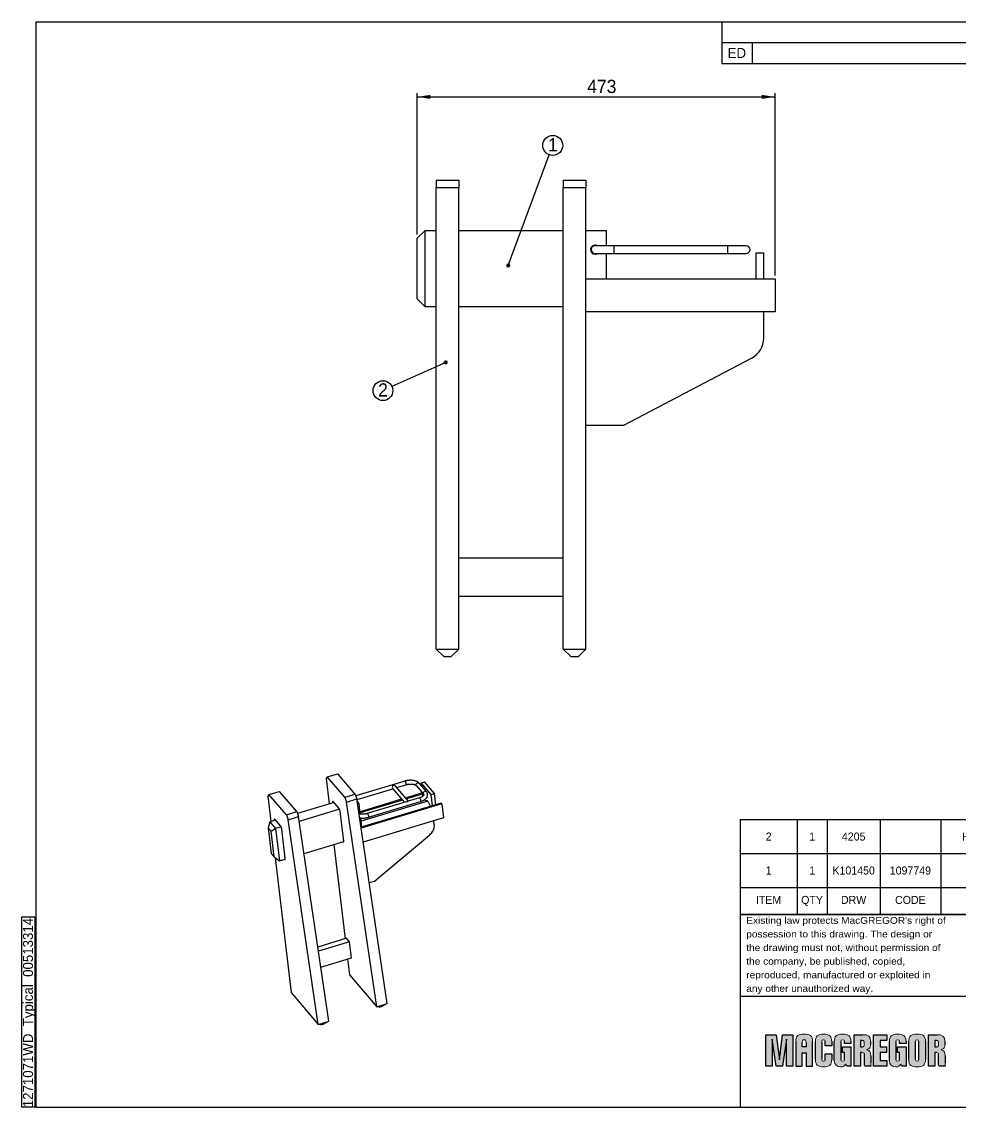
# Model space of a CAD drawing. Header units: millimetres. Extents: x 8 to 2090, y 25 to 1460.
# Drawn here: x 8 to 1248, y 25 to 1460 of the extents above; entities that cross this region are included whole.
import ezdxf

# ---------------------------------------------------------------- set-up
doc = ezdxf.new("R2010")
doc.units = ezdxf.units.MM
doc.header["$LTSCALE"] = 5
doc.layers.add('AM_0', color=7, linetype='Continuous', lineweight=25)
for name, color, linetype in [('AM_5', 3, 'Continuous'), ('AM_6', 2, 'Continuous'), ('AM_8', 1, 'Continuous')]:
    doc.layers.add(name, color=color, linetype=linetype)
doc.styles.add('SLDTEXTSTYLE0', font='ARIAL.TTF', dxfattribs={"width": 0.948})
doc.styles.add('SLDTEXTSTYLE2', font='GOTHIC.TTF', dxfattribs={"width": 0.913})
doc.styles.add('SLDTEXTSTYLE4', font='ARIAL.TTF', dxfattribs={"width": 1.061948})
doc.styles.get("Standard").update_dxf_attribs({"font": 'ARIAL.TTF'})
doc.dimstyles.new('SLDDIMSTYLE0', dxfattribs={"dimtxt": 17.5, "dimasz": 17.5, "dimexe": 0, "dimexo": 0.0625, "dimgap": 4.375, "dimtad": 1, "dimdec": 1, "dimrnd": 1e-09, "dimzin": 12, "dimdsep": 46, "dimtxsty": 'SLDTEXTSTYLE0', "dimsah": 1, "dimcen": 0.09, "dimadec": 0, "dimazin": 3, "dimtfac": 1, "dimtdec": 1, "dimtofl": 0, "dimtmove": 0, "dimatfit": 3, "dimfxl": 1, "dimfrac": 2, "dimtolj": 1, "dimtzin": 12, "dimarcsym": 0})
doc.dimstyles.new('SLDDIMSTYLE1', dxfattribs={"dimtxt": 0.18, "dimasz": 5.384615, "dimexe": 0, "dimexo": 0.0625, "dimgap": 0, "dimtad": 0, "dimtih": 1, "dimtoh": 1, "dimdec": 0, "dimrnd": 1e-09, "dimzin": 0, "dimdsep": 46, "dimtxsty": 'STANDARD', "dimblk1": 'DOT', "dimblk2": 'DOT', "dimsah": 1, "dimcen": 0.09, "dimadec": 0, "dimazin": 0, "dimtfac": 5.384615, "dimtdec": 0, "dimtofl": 0, "dimtmove": 0, "dimatfit": 3, "dimldrblk": 'DOT', "dimfxl": 1, "dimfrac": 2, "dimtolj": 1, "dimtzin": 0, "dimarcsym": 0})

# ---------------------------------------------------------------- blocks, each defined once
blk = doc.blocks.new('SW_NOTE_0')
at = {"layer": 'AM_6', "color": 0}
for p, q in [((-18.8, 0.2), (-18.8, 251.9)), ((-18.8, 251.9), (-1.4, 251.9)), ((-1.4, 251.9), (-1.4, 0.2)), ((-1.4, 0.2), (-18.8, 0.2))]:
    blk.add_line(p, q, dxfattribs=at)
at = {"layer": 'AM_6', "color": 0, "insert": (-17.1, 0), "char_height": 13.229, "attachment_point": 1, "rotation": 90, "style": 'SLDTEXTSTYLE0'}
blk.add_mtext('1271071WD_Typical_00513314', dxfattribs=at)
blk = doc.blocks.new('SW_TABLEANNOTATION_0')
at = {"layer": 'AM_0', "color": 0}
for p, q in [((0, 0), (0, -27.3)), ((0, 0), (40, 0)), ((40, 0), (905, 0)), ((905, 0), (1000, 0)), ((1000, 0), (1142, 0)), ((1142, 0), (1142, -27.3)), ((0, -27.3), (0, -55.3)), ((0, -27.3), (40, -27.3)), ((40, -27.3), (40, -55.3)), ((40, -27.3), (905, -27.3)), ((905, -27.3), (905, -55.3)), ((905, -27.3), (1000, -27.3)), ((1000, -27.3), (1000, -55.3)), ((1000, -27.3), (1142, -27.3)), ((1142, -27.3), (1142, -55.3)), ((0, -55.3), (40, -55.3)), ((40, -55.3), (905, -55.3)), ((905, -55.3), (1000, -55.3)), ((1000, -55.3), (1142, -55.3))]:
    blk.add_line(p, q, dxfattribs=at)
at = {"layer": 'AM_0', "color": 0, "attachment_point": 1}
for s, insert, char_height, style in [('EDITIONS', (540.9, -8.5), 10.58, 'SLDTEXTSTYLE2'), ('ED', (7.8, -34.7), 13.23, 'SLDTEXTSTYLE0'), ('ALTERATION', (417.1, -34.7), 13.23, 'SLDTEXTSTYLE0'), ('DATE', (929, -34.7), 13.23, 'SLDTEXTSTYLE0'), ('SIGNATURE', (1019.6, -34.7), 13.23, 'SLDTEXTSTYLE0')]:
    blk.add_mtext(s, dxfattribs=dict(at, insert=insert, char_height=char_height, style=style))
blk = doc.blocks.new('SW_TABLEANNOTATION_1')
at = {"layer": 'AM_0', "color": 0}
for p, q in [((0, 89.9), (0, 45)), ((0, 89.9), (75, 89.9)), ((75, 89.9), (75, 45)), ((75, 89.9), (115, 89.9)), ((115, 89.9), (115, 45)), ((115, 89.9), (185, 89.9)), ((185, 89.9), (185, 45)), ((185, 89.9), (265, 89.9)), ((265, 89.9), (265, 45)), ((265, 89.9), (490, 89.9)), ((490, 89.9), (490, 45)), ((490, 89.9), (610, 89.9)), ((610, 89.9), (610, 45)), ((610, 89.9), (870, 89.9)), ((870, 89.9), (870, 45)), ((870, 89.9), (967.5, 89.9)), ((967.5, 89.9), (967.5, 45)), ((967.5, 89.9), (1032.5, 89.9)), ((1032.5, 89.9), (1032.5, 45)), ((1032.5, 89.9), (1117.5, 89.9)), ((1117.5, 89.9), (1117.5, 45)), ((0, 45), (0, 0)), ((0, 45), (75, 45)), ((75, 45), (75, 0)), ((75, 45), (115, 45)), ((115, 45), (115, 0)), ((115, 45), (185, 45)), ((185, 45), (185, 0)), ((185, 45), (265, 45)), ((265, 45), (265, 0)), ((265, 45), (490, 45)), ((490, 45), (490, 0)), ((490, 45), (610, 45)), ((610, 45), (610, 0)), ((610, 45), (870, 45)), ((870, 45), (870, 0)), ((870, 45), (967.5, 45)), ((967.5, 45), (967.5, 0)), ((967.5, 45), (1032.5, 45)), ((1032.5, 45), (1032.5, 0)), ((1032.5, 45), (1117.5, 45)), ((1117.5, 45), (1117.5, 0)), ((0, 0), (0, -35.5)), ((0, 0), (75, 0)), ((75, 0), (75, -35.5)), ((75, 0), (115, 0)), ((115, 0), (115, -35.5)), ((115, 0), (185, 0)), ((185, 0), (185, -35.5)), ((185, 0), (265, 0)), ((265, 0), (265, -35.5)), ((265, 0), (490, 0)), ((490, 0), (490, -35.5)), ((490, 0), (610, 0)), ((610, 0), (610, -35.5)), ((610, 0), (870, 0)), ((870, 0), (870, -35.5)), ((870, 0), (967.5, 0)), ((967.5, 0), (967.5, -35.5)), ((967.5, 0), (1032.5, 0)), ((1032.5, 0), (1032.5, -35.5)), ((1032.5, 0), (1117.5, 0)), ((1117.5, 0), (1117.5, -35.5)), ((0, -35.5), (75, -35.5)), ((75, -35.5), (115, -35.5)), ((115, -35.5), (185, -35.5)), ((185, -35.5), (265, -35.5)), ((265, -35.5), (490, -35.5)), ((490, -35.5), (610, -35.5)), ((610, -35.5), (870, -35.5)), ((870, -35.5), (967.5, -35.5)), ((967.5, -35.5), (1032.5, -35.5)), ((1032.5, -35.5), (1117.5, -35.5))]:
    blk.add_line(p, q, dxfattribs=at)
at = {"layer": 'AM_0', "color": 0, "attachment_point": 1, "style": 'SLDTEXTSTYLE0'}
for s, insert, char_height in [('2', (33.6, 72.7), 10.6), ('1', (91.1, 72.7), 10.6), ('4205', (134.3, 72.7), 10.58), ('HOLD-DOWN ASSEMBLY', (293.2, 72.7), 10.583), ('4205-R', (526.9, 72.7), 10.58), ('TRANSVERSAL COAMING', (652.6, 72.7), 10.583), ('50.5', (986.3, 72.7), 10.58), ('M', (1069.1, 72.7), 10.6), ('1', (33.6, 27.8), 10.6), ('1', (91.1, 27.8), 10.6), ('K101450', (121.8, 27.8), 10.58), ('1097749', (197.6, 27.8), 10.58), ('PIN', (365.7, 27.8), 10.58), ('K101450-', (519.4, 27.8), 10.58), ('8.3', (990.2, 27.8), 10.58), ('M', (1069.1, 27.8), 10.6), ('ITEM', (20.6, -11.1), 10.58), ('QTY', (80.5, -11.1), 10.58), ('DRW', (133.1, -11.1), 10.58), ('CODE', (204.6, -11.1), 10.58), ('DESCRIPTION', (329.3, -11.1), 10.583), ('TYPE', (531.6, -11.1), 10.58), ('SIZE / DIMENSIONS', (673.8, -11.1), 10.583), ('MATERIAL', (883.5, -11.1), 10.58), ('Weight', (978.1, -11.1), 10.58), ('DELIVERY', (1040.1, -11.1), 10.58)]:
    blk.add_mtext(s, dxfattribs=dict(at, insert=insert, char_height=char_height))
blk = doc.blocks.new('_D')
at = {"layer": 'AM_5'}
for p, q in [((530.5, 1178.6), (530.5, 1365.6)), ((1003.5, 1124.6), (1003.5, 1365.6)), ((530.5, 1360.6), (1003.5, 1360.6))]:
    blk.add_line(p, q, dxfattribs=at)
for points in [[(530.5, 1360.6), (548, 1358), (548, 1363.3)], [(1003.5, 1360.6), (986, 1363.3), (986, 1358)]]:
    blk.add_solid(points, dxfattribs=at)
at = {"layer": 'AM_5', "insert": (755.1, 1383.2), "char_height": 17.5, "attachment_point": 1, "style": 'SLDTEXTSTYLE0'}
blk.add_mtext('473', dxfattribs=at)
blk = doc.blocks.new('SW_NOTE_0_1')
at = {"layer": 'AM_6', "color": 0}
blk.add_circle((4.6, 12.4), 13.2, dxfattribs=at)
at = {"layer": 'AM_6', "color": 0, "insert": (4.8, 22), "char_height": 17.5, "attachment_point": 2, "style": 'SLDTEXTSTYLE0'}
blk.add_mtext('1', dxfattribs=at)
blk = doc.blocks.new('_Dot')
at = {"color": 0, "linetype": 'ByBlock', "lineweight": -2}
blk.add_line((-0.5, 0), (-1, 0), dxfattribs=at)
at = {"color": 0, "linetype": 'ByBlock', "const_width": 0.5}
blk.add_lwpolyline([(-0.25, 0, 1), (0.25, 0, 1)], format="xyb", close=True, dxfattribs=at)
blk = doc.blocks.new('SW_NOTE_0_2')
at = {"layer": 'AM_6', "color": 0}
blk.add_circle((-11.9, -5.4), 13.1, dxfattribs=at)
at = {"layer": 'AM_6', "color": 0, "insert": (-11.8, 4.3), "char_height": 17.5, "attachment_point": 2, "style": 'SLDTEXTSTYLE0'}
blk.add_mtext('2', dxfattribs=at)

msp = doc.modelspace()

# ---------------------------------------------------------------- hatches: boundary and pattern name
at = {"layer": 'AM_8'}
for points in [[(1005.07, 120.82), (1009.23, 87.67), (1009.35, 87.67), (1013.33, 120.82), (1026.92, 120.82), (1026.92, 79), (1018.83, 79), (1018.83, 114.73), (1018.72, 114.73), (1013.45, 79), (1004.95, 79), (999.68, 114.73), (999.57, 114.73), (999.57, 79), (991.48, 79), (991.48, 120.82)], [(1133.79, 79), (1133.79, 120.82), (1151.36, 120.82), (1151.36, 113.21), (1142.34, 113.21), (1142.34, 104.66), (1150.95, 104.66), (1150.95, 97.04), (1142.34, 97.04), (1142.34, 86.62), (1151.36, 86.62), (1151.36, 79)]]:
    msp.add_hatch(color=256, dxfattribs=at).paths.add_polyline_path(points, flags=0)
h = msp.add_hatch(color=256, dxfattribs=at)
edge = h.paths.add_edge_path(flags=0)
edge.add_spline(control_points=[(1053.02, 111.83), (1053.02, 119.72), (1049.47, 121.64), (1041.97, 121.64)], knot_values=[9, 9, 9, 9, 10, 10, 10, 10], weights=[1, 1, 1, 1], degree=3, periodic=0)
edge.add_spline(control_points=[(1041.97, 121.64), (1034.45, 121.64), (1030.95, 119.72), (1030.95, 111.83)], knot_values=[0, 0, 0, 0, 1, 1, 1, 1], weights=[1, 1, 1, 1], degree=3, periodic=0)
edge.add_line((1030.95, 111.83), (1030.95, 108.94))
edge.add_line((1030.95, 108.94), (1030.95, 79.01))
edge.add_line((1030.95, 79.01), (1039.5, 79.01))
edge.add_line((1039.5, 79.01), (1039.5, 96.85))
edge.add_line((1039.5, 96.85), (1044.41, 96.85))
edge.add_line((1044.41, 96.85), (1044.41, 79.01))
edge.add_line((1044.41, 79.01), (1053.02, 79.01))
edge.add_line((1053.02, 79.01), (1053.02, 111.83))
edge = h.paths.add_edge_path(flags=0)
edge.add_spline(control_points=[(1039.5, 110.57), (1039.5, 113.49), (1040.2, 114.06), (1041.97, 114.06)], knot_values=[2, 2, 2, 2, 3, 3, 3, 3], weights=[1, 1, 1, 1], degree=3, periodic=0)
edge.add_spline(control_points=[(1041.97, 114.06), (1043.72, 114.06), (1044.41, 113.49), (1044.41, 110.57)], knot_values=[3, 3, 3, 3, 4, 4, 4, 4], weights=[1, 1, 1, 1], degree=3, periodic=0)
edge.add_line((1044.41, 110.57), (1044.41, 104.58))
edge.add_line((1044.41, 104.58), (1039.5, 104.58))
edge.add_line((1039.5, 104.58), (1039.5, 110.57))
h = msp.add_hatch(color=256, dxfattribs=at)
edge = h.paths.add_edge_path(flags=0)
edge.add_spline(control_points=[(1067.62, 78.18), (1059.83, 78.18), (1056.84, 81.11), (1056.84, 88.02)], knot_values=[14, 14, 14, 14, 15, 15, 15, 15], weights=[1, 1, 1, 1], degree=3, periodic=0)
edge.add_line((1056.84, 88.02), (1056.84, 111.8))
edge.add_spline(control_points=[(1056.84, 111.8), (1056.84, 118.71), (1059.83, 121.64), (1067.62, 121.64)], knot_values=[0, 0, 0, 0, 1, 1, 1, 1], weights=[1, 1, 1, 1], degree=3, periodic=0)
edge.add_spline(control_points=[(1067.62, 121.64), (1075.41, 121.64), (1078.39, 118.71), (1078.39, 111.8)], knot_values=[1, 1, 1, 1, 2, 2, 2, 2], weights=[1, 1, 1, 1], degree=3, periodic=0)
edge.add_line((1078.39, 111.8), (1078.39, 105.89))
edge.add_line((1078.39, 105.89), (1069.84, 105.89))
edge.add_line((1069.84, 105.89), (1069.84, 112.15))
edge.add_spline(control_points=[(1069.84, 112.15), (1069.84, 113.38), (1068.79, 114.03), (1067.62, 114.03)], knot_values=[5, 5, 5, 5, 6, 6, 6, 6], weights=[1, 1, 1, 1], degree=3, periodic=0)
edge.add_spline(control_points=[(1067.62, 114.03), (1066.09, 114.03), (1065.39, 113.38), (1065.39, 111.1)], knot_values=[6, 6, 6, 6, 7, 7, 7, 7], weights=[1, 1, 1, 1], degree=3, periodic=0)
edge.add_line((1065.39, 111.1), (1065.39, 88.73))
edge.add_spline(control_points=[(1065.39, 88.73), (1065.39, 86.44), (1066.09, 85.8), (1067.62, 85.8)], knot_values=[8, 8, 8, 8, 9, 9, 9, 9], weights=[1, 1, 1, 1], degree=3, periodic=0)
edge.add_spline(control_points=[(1067.62, 85.8), (1068.79, 85.8), (1069.84, 86.44), (1069.84, 87.67)], knot_values=[9, 9, 9, 9, 10, 10, 10, 10], weights=[1, 1, 1, 1], degree=3, periodic=0)
edge.add_line((1069.84, 87.67), (1069.84, 95.4))
edge.add_line((1069.84, 95.4), (1078.39, 95.4))
edge.add_line((1078.39, 95.4), (1078.39, 88.02))
edge.add_spline(control_points=[(1078.39, 88.02), (1078.39, 81.11), (1075.41, 78.18), (1067.62, 78.18)], knot_values=[13, 13, 13, 13, 14, 14, 14, 14], weights=[1, 1, 1, 1], degree=3, periodic=0)
h = msp.add_hatch(color=256, dxfattribs=at)
edge = h.paths.add_edge_path(flags=0)
edge.add_spline(control_points=[(1092.8, 85.8), (1094.56, 85.8), (1095.26, 86.44), (1095.26, 88.08)], knot_values=[14, 14, 14, 14, 15, 15, 15, 15], weights=[1, 1, 1, 1], degree=3, periodic=0)
edge.add_line((1095.26, 88.08), (1095.26, 97.04))
edge.add_line((1095.26, 97.04), (1092.74, 97.04))
edge.add_line((1092.74, 97.04), (1092.74, 104.66))
edge.add_line((1092.74, 104.66), (1103.81, 104.66))
edge.add_line((1103.81, 104.66), (1103.81, 79))
edge.add_line((1103.81, 79), (1098.25, 79))
edge.add_line((1098.25, 79), (1097.02, 82.05))
edge.add_spline(control_points=[(1097.02, 82.05), (1095.26, 79.47), (1093.79, 78.18), (1090.11, 78.18)], knot_values=[2, 2, 2, 2, 3, 3, 3, 3], weights=[1, 1, 1, 1], degree=3, periodic=0)
edge.add_spline(control_points=[(1090.11, 78.18), (1085.13, 78.18), (1081.79, 81.11), (1081.79, 86.44)], knot_values=[3, 3, 3, 3, 4, 4, 4, 4], weights=[1, 1, 1, 1], degree=3, periodic=0)
edge.add_line((1081.79, 86.44), (1081.79, 111.8))
edge.add_spline(control_points=[(1081.79, 111.8), (1081.79, 118.71), (1084.78, 121.64), (1092.57, 121.64)], knot_values=[5, 5, 5, 5, 6, 6, 6, 6], weights=[1, 1, 1, 1], degree=3, periodic=0)
edge.add_spline(control_points=[(1092.57, 121.64), (1100.82, 121.64), (1103.81, 118.71), (1103.81, 111.8)], knot_values=[6, 6, 6, 6, 7, 7, 7, 7], weights=[1, 1, 1, 1], degree=3, periodic=0)
edge.add_line((1103.81, 111.8), (1103.81, 109.22))
edge.add_line((1103.81, 109.22), (1095.26, 109.22))
edge.add_line((1095.26, 109.22), (1095.26, 111.74))
edge.add_spline(control_points=[(1095.26, 111.74), (1095.26, 113.38), (1094.56, 114.03), (1092.8, 114.03)], knot_values=[10, 10, 10, 10, 11, 11, 11, 11], weights=[1, 1, 1, 1], degree=3, periodic=0)
edge.add_spline(control_points=[(1092.8, 114.03), (1091.04, 114.03), (1090.34, 113.38), (1090.34, 111.74)], knot_values=[11, 11, 11, 11, 12, 12, 12, 12], weights=[1, 1, 1, 1], degree=3, periodic=0)
edge.add_line((1090.34, 111.74), (1090.34, 88.08))
edge.add_spline(control_points=[(1090.34, 88.08), (1090.34, 86.44), (1091.04, 85.8), (1092.8, 85.8)], knot_values=[13, 13, 13, 13, 14, 14, 14, 14], weights=[1, 1, 1, 1], degree=3, periodic=0)
h = msp.add_hatch(color=256, dxfattribs=at)
edge = h.paths.add_edge_path(flags=0)
edge.add_spline(control_points=[(1121.55, 94.93), (1121.55, 96.34), (1120.56, 97.04), (1118.8, 97.04)], knot_values=[12, 12, 12, 12, 13, 13, 13, 13], weights=[1, 1, 1, 1], degree=3, periodic=0)
edge.add_line((1118.8, 97.04), (1116.63, 97.04))
edge.add_line((1116.63, 97.04), (1116.63, 79))
edge.add_line((1116.63, 79), (1108.08, 79))
edge.add_line((1108.08, 79), (1108.08, 120.82))
edge.add_line((1108.08, 120.82), (1119.04, 120.82))
edge.add_spline(control_points=[(1119.04, 120.82), (1126.53, 120.82), (1129.87, 118.95), (1129.87, 112.27)], knot_values=[2, 2, 2, 2, 3, 3, 3, 3], weights=[1, 1, 1, 1], degree=3, periodic=0)
edge.add_line((1129.87, 112.27), (1129.87, 107.29))
edge.add_spline(control_points=[(1129.87, 107.29), (1129.87, 104.77), (1128.82, 101.61), (1124.95, 101.03)], knot_values=[4, 4, 4, 4, 5, 5, 5, 5], weights=[1, 1, 1, 1], degree=3, periodic=0)
edge.add_line((1124.95, 101.03), (1124.95, 100.91))
edge.add_spline(control_points=[(1124.95, 100.91), (1128.46, 100.32), (1130.1, 97.98), (1130.1, 92.65)], knot_values=[6, 6, 6, 6, 7, 7, 7, 7], weights=[1, 1, 1, 1], degree=3, periodic=0)
edge.add_line((1130.1, 92.65), (1130.1, 83.57))
edge.add_spline(control_points=[(1130.1, 83.57), (1130.1, 80.35), (1130.1, 79.65), (1130.69, 79)], knot_values=[8, 8, 8, 8, 9, 9, 9, 9], weights=[1, 1, 1, 1], degree=3, periodic=0)
edge.add_line((1130.69, 79), (1122.08, 79))
edge.add_spline(control_points=[(1122.08, 79), (1121.73, 79.65), (1121.55, 80.23), (1121.55, 80.7)], knot_values=[10, 10, 10, 10, 11, 11, 11, 11], weights=[1, 1, 1, 1], degree=3, periodic=0)
edge.add_line((1121.55, 80.7), (1121.55, 94.93))
edge = h.paths.add_edge_path(flags=0)
edge.add_spline(control_points=[(1118.8, 104.66), (1120.62, 104.66), (1121.32, 105.24), (1121.32, 108.93)], knot_values=[1, 1, 1, 1, 2, 2, 2, 2], weights=[1, 1, 1, 1], degree=3, periodic=0)
edge.add_spline(control_points=[(1121.32, 108.93), (1121.32, 112.39), (1120.85, 113.21), (1118.8, 113.21)], knot_values=[2, 2, 2, 2, 3, 3, 3, 3], weights=[1, 1, 1, 1], degree=3, periodic=0)
edge.add_line((1118.8, 113.21), (1116.63, 113.21))
edge.add_line((1116.63, 113.21), (1116.63, 104.66))
edge.add_line((1116.63, 104.66), (1118.8, 104.66))
h = msp.add_hatch(color=256, dxfattribs=at)
edge = h.paths.add_edge_path(flags=0)
edge.add_spline(control_points=[(1165.59, 85.8), (1167.35, 85.8), (1168.05, 86.44), (1168.05, 88.08)], knot_values=[14, 14, 14, 14, 15, 15, 15, 15], weights=[1, 1, 1, 1], degree=3, periodic=0)
edge.add_line((1168.05, 88.08), (1168.05, 97.04))
edge.add_line((1168.05, 97.04), (1165.54, 97.04))
edge.add_line((1165.54, 97.04), (1165.54, 104.66))
edge.add_line((1165.54, 104.66), (1176.6, 104.66))
edge.add_line((1176.6, 104.66), (1176.6, 79))
edge.add_line((1176.6, 79), (1171.04, 79))
edge.add_line((1171.04, 79), (1169.81, 82.05))
edge.add_spline(control_points=[(1169.81, 82.05), (1168.05, 79.47), (1166.59, 78.18), (1162.9, 78.18)], knot_values=[2, 2, 2, 2, 3, 3, 3, 3], weights=[1, 1, 1, 1], degree=3, periodic=0)
edge.add_spline(control_points=[(1162.9, 78.18), (1157.92, 78.18), (1154.58, 81.11), (1154.58, 86.44)], knot_values=[3, 3, 3, 3, 4, 4, 4, 4], weights=[1, 1, 1, 1], degree=3, periodic=0)
edge.add_line((1154.58, 86.44), (1154.58, 111.8))
edge.add_spline(control_points=[(1154.58, 111.8), (1154.58, 118.71), (1157.57, 121.64), (1165.36, 121.64)], knot_values=[5, 5, 5, 5, 6, 6, 6, 6], weights=[1, 1, 1, 1], degree=3, periodic=0)
edge.add_spline(control_points=[(1165.36, 121.64), (1173.62, 121.64), (1176.6, 118.71), (1176.6, 111.8)], knot_values=[6, 6, 6, 6, 7, 7, 7, 7], weights=[1, 1, 1, 1], degree=3, periodic=0)
edge.add_line((1176.6, 111.8), (1176.6, 109.22))
edge.add_line((1176.6, 109.22), (1168.05, 109.22))
edge.add_line((1168.05, 109.22), (1168.05, 111.74))
edge.add_spline(control_points=[(1168.05, 111.74), (1168.05, 113.38), (1167.35, 114.03), (1165.59, 114.03)], knot_values=[10, 10, 10, 10, 11, 11, 11, 11], weights=[1, 1, 1, 1], degree=3, periodic=0)
edge.add_spline(control_points=[(1165.59, 114.03), (1163.84, 114.03), (1163.13, 113.38), (1163.13, 111.74)], knot_values=[11, 11, 11, 11, 12, 12, 12, 12], weights=[1, 1, 1, 1], degree=3, periodic=0)
edge.add_line((1163.13, 111.74), (1163.13, 88.08))
edge.add_spline(control_points=[(1163.13, 88.08), (1163.13, 86.44), (1163.84, 85.8), (1165.59, 85.8)], knot_values=[13, 13, 13, 13, 14, 14, 14, 14], weights=[1, 1, 1, 1], degree=3, periodic=0)
h = msp.add_hatch(color=256, dxfattribs=at)
edge = h.paths.add_edge_path(flags=0)
edge.add_spline(control_points=[(1191.3, 78.18), (1183.81, 78.18), (1180.29, 80.18), (1180.29, 88.02)], knot_values=[4, 4, 4, 4, 5, 5, 5, 5], weights=[1, 1, 1, 1], degree=3, periodic=0)
edge.add_line((1180.29, 88.02), (1180.29, 111.8))
edge.add_spline(control_points=[(1180.29, 111.8), (1180.29, 119.65), (1183.81, 121.64), (1191.3, 121.64)], knot_values=[0, 0, 0, 0, 1, 1, 1, 1], weights=[1, 1, 1, 1], degree=3, periodic=0)
edge.add_spline(control_points=[(1191.3, 121.64), (1198.8, 121.64), (1202.31, 119.65), (1202.31, 111.8)], knot_values=[1, 1, 1, 1, 2, 2, 2, 2], weights=[1, 1, 1, 1], degree=3, periodic=0)
edge.add_line((1202.31, 111.8), (1202.31, 88.02))
edge.add_spline(control_points=[(1202.31, 88.02), (1202.31, 80.18), (1198.8, 78.18), (1191.3, 78.18)], knot_values=[3, 3, 3, 3, 4, 4, 4, 4], weights=[1, 1, 1, 1], degree=3, periodic=0)
edge = h.paths.add_edge_path(flags=0)
edge.add_spline(control_points=[(1193.76, 111.74), (1193.76, 113.38), (1193.06, 114.03), (1191.3, 114.03)], knot_values=[3, 3, 3, 3, 4, 4, 4, 4], weights=[1, 1, 1, 1], degree=3, periodic=0)
edge.add_spline(control_points=[(1191.3, 114.03), (1189.55, 114.03), (1188.84, 113.38), (1188.84, 111.74)], knot_values=[4, 4, 4, 4, 5, 5, 5, 5], weights=[1, 1, 1, 1], degree=3, periodic=0)
edge.add_line((1188.84, 111.74), (1188.84, 88.08))
edge.add_spline(control_points=[(1188.84, 88.08), (1188.84, 86.44), (1189.55, 85.8), (1191.3, 85.8)], knot_values=[0, 0, 0, 0, 1, 1, 1, 1], weights=[1, 1, 1, 1], degree=3, periodic=0)
edge.add_spline(control_points=[(1191.3, 85.8), (1193.06, 85.8), (1193.76, 86.44), (1193.76, 88.08)], knot_values=[1, 1, 1, 1, 2, 2, 2, 2], weights=[1, 1, 1, 1], degree=3, periodic=0)
edge.add_line((1193.76, 88.08), (1193.76, 111.74))
h = msp.add_hatch(color=256, dxfattribs=at)
edge = h.paths.add_edge_path(flags=0)
edge.add_spline(control_points=[(1219.76, 94.93), (1219.76, 96.34), (1218.77, 97.04), (1217.01, 97.04)], knot_values=[12, 12, 12, 12, 13, 13, 13, 13], weights=[1, 1, 1, 1], degree=3, periodic=0)
edge.add_line((1217.01, 97.04), (1214.85, 97.04))
edge.add_line((1214.85, 97.04), (1214.85, 79))
edge.add_line((1214.85, 79), (1206.29, 79))
edge.add_line((1206.29, 79), (1206.29, 120.82))
edge.add_line((1206.29, 120.82), (1217.25, 120.82))
edge.add_spline(control_points=[(1217.25, 120.82), (1224.74, 120.82), (1228.08, 118.95), (1228.08, 112.27)], knot_values=[2, 2, 2, 2, 3, 3, 3, 3], weights=[1, 1, 1, 1], degree=3, periodic=0)
edge.add_line((1228.08, 112.27), (1228.08, 107.29))
edge.add_spline(control_points=[(1228.08, 107.29), (1228.08, 104.77), (1227.03, 101.61), (1223.16, 101.03)], knot_values=[4, 4, 4, 4, 5, 5, 5, 5], weights=[1, 1, 1, 1], degree=3, periodic=0)
edge.add_line((1223.16, 101.03), (1223.16, 100.91))
edge.add_spline(control_points=[(1223.16, 100.91), (1226.68, 100.32), (1228.32, 97.98), (1228.32, 92.65)], knot_values=[6, 6, 6, 6, 7, 7, 7, 7], weights=[1, 1, 1, 1], degree=3, periodic=0)
edge.add_line((1228.32, 92.65), (1228.32, 83.57))
edge.add_spline(control_points=[(1228.32, 83.57), (1228.32, 80.35), (1228.32, 79.65), (1228.9, 79)], knot_values=[8, 8, 8, 8, 9, 9, 9, 9], weights=[1, 1, 1, 1], degree=3, periodic=0)
edge.add_line((1228.9, 79), (1220.29, 79))
edge.add_spline(control_points=[(1220.29, 79), (1219.94, 79.65), (1219.76, 80.23), (1219.76, 80.7)], knot_values=[10, 10, 10, 10, 11, 11, 11, 11], weights=[1, 1, 1, 1], degree=3, periodic=0)
edge.add_line((1219.76, 80.7), (1219.76, 94.93))
edge = h.paths.add_edge_path(flags=0)
edge.add_spline(control_points=[(1217.01, 104.66), (1218.83, 104.66), (1219.53, 105.24), (1219.53, 108.93)], knot_values=[1, 1, 1, 1, 2, 2, 2, 2], weights=[1, 1, 1, 1], degree=3, periodic=0)
edge.add_spline(control_points=[(1219.53, 108.93), (1219.53, 112.39), (1219.06, 113.21), (1217.01, 113.21)], knot_values=[2, 2, 2, 2, 3, 3, 3, 3], weights=[1, 1, 1, 1], degree=3, periodic=0)
edge.add_line((1217.01, 113.21), (1214.85, 113.21))
edge.add_line((1214.85, 113.21), (1214.85, 104.66))
edge.add_line((1214.85, 104.66), (1217.01, 104.66))

# ---------------------------------------------------------------- linework, layer by layer
at = {"color": 22, "linetype": 'Continuous', "lineweight": 18, "true_color": 0xe13800}
for points in [[(1041.97, 121.64), (1034.45, 121.64), (1030.95, 119.72), (1030.95, 111.83)], [(1053.02, 111.83), (1053.02, 119.72), (1049.47, 121.64), (1041.97, 121.64)], [(1056.84, 111.8), (1056.84, 118.71), (1059.83, 121.64), (1067.62, 121.64)], [(1067.62, 121.64), (1075.41, 121.64), (1078.39, 118.71), (1078.39, 111.8)], [(1081.79, 111.8), (1081.79, 118.71), (1084.78, 121.64), (1092.57, 121.64)], [(1092.57, 121.64), (1100.82, 121.64), (1103.81, 118.71), (1103.81, 111.8)], [(1119.04, 120.82), (1126.53, 120.82), (1129.87, 118.95), (1129.87, 112.27)], [(1154.58, 111.8), (1154.58, 118.71), (1157.57, 121.64), (1165.36, 121.64)], [(1165.36, 121.64), (1173.62, 121.64), (1176.6, 118.71), (1176.6, 111.8)], [(1180.29, 111.8), (1180.29, 119.65), (1183.81, 121.64), (1191.3, 121.64)], [(1191.3, 121.64), (1198.8, 121.64), (1202.31, 119.65), (1202.31, 111.8)], [(1217.25, 120.82), (1224.74, 120.82), (1228.08, 118.95), (1228.08, 112.27)], [(1039.5, 110.57), (1039.5, 113.49), (1040.2, 114.06), (1041.97, 114.06)], [(1041.97, 114.06), (1043.72, 114.06), (1044.41, 113.49), (1044.41, 110.57)], [(1067.62, 114.03), (1066.09, 114.03), (1065.39, 113.38), (1065.39, 111.1)], [(1069.84, 112.15), (1069.84, 113.38), (1068.79, 114.03), (1067.62, 114.03)], [(1092.8, 114.03), (1091.04, 114.03), (1090.34, 113.38), (1090.34, 111.74)], [(1095.26, 111.74), (1095.26, 113.38), (1094.56, 114.03), (1092.8, 114.03)], [(1121.32, 108.93), (1121.32, 112.39), (1120.85, 113.21), (1118.8, 113.21)], [(1118.8, 104.66), (1120.62, 104.66), (1121.32, 105.24), (1121.32, 108.93)], [(1129.87, 107.29), (1129.87, 104.77), (1128.82, 101.61), (1124.95, 101.03)], [(1124.95, 100.91), (1128.46, 100.32), (1130.1, 97.98), (1130.1, 92.65)], [(1165.59, 114.03), (1163.84, 114.03), (1163.13, 113.38), (1163.13, 111.74)], [(1168.05, 111.74), (1168.05, 113.38), (1167.35, 114.03), (1165.59, 114.03)], [(1191.3, 114.03), (1189.55, 114.03), (1188.84, 113.38), (1188.84, 111.74)], [(1193.76, 111.74), (1193.76, 113.38), (1193.06, 114.03), (1191.3, 114.03)], [(1219.53, 108.93), (1219.53, 112.39), (1219.06, 113.21), (1217.01, 113.21)], [(1217.01, 104.66), (1218.83, 104.66), (1219.53, 105.24), (1219.53, 108.93)], [(1228.08, 107.29), (1228.08, 104.77), (1227.03, 101.61), (1223.16, 101.03)], [(1223.16, 100.91), (1226.68, 100.32), (1228.32, 97.98), (1228.32, 92.65)], [(1067.62, 78.18), (1059.83, 78.18), (1056.84, 81.11), (1056.84, 88.02)], [(1065.39, 88.73), (1065.39, 86.44), (1066.09, 85.8), (1067.62, 85.8)], [(1078.39, 88.02), (1078.39, 81.11), (1075.41, 78.18), (1067.62, 78.18)], [(1067.62, 85.8), (1068.79, 85.8), (1069.84, 86.44), (1069.84, 87.67)], [(1090.11, 78.18), (1085.13, 78.18), (1081.79, 81.11), (1081.79, 86.44)], [(1090.34, 88.08), (1090.34, 86.44), (1091.04, 85.8), (1092.8, 85.8)], [(1092.8, 85.8), (1094.56, 85.8), (1095.26, 86.44), (1095.26, 88.08)], [(1121.55, 94.93), (1121.55, 96.34), (1120.56, 97.04), (1118.8, 97.04)], [(1162.9, 78.18), (1157.92, 78.18), (1154.58, 81.11), (1154.58, 86.44)], [(1163.13, 88.08), (1163.13, 86.44), (1163.84, 85.8), (1165.59, 85.8)], [(1165.59, 85.8), (1167.35, 85.8), (1168.05, 86.44), (1168.05, 88.08)], [(1191.3, 78.18), (1183.81, 78.18), (1180.29, 80.18), (1180.29, 88.02)], [(1188.84, 88.08), (1188.84, 86.44), (1189.55, 85.8), (1191.3, 85.8)], [(1191.3, 85.8), (1193.06, 85.8), (1193.76, 86.44), (1193.76, 88.08)], [(1202.31, 88.02), (1202.31, 80.18), (1198.8, 78.18), (1191.3, 78.18)], [(1219.76, 94.93), (1219.76, 96.34), (1218.77, 97.04), (1217.01, 97.04)], [(1097.02, 82.05), (1095.26, 79.47), (1093.79, 78.18), (1090.11, 78.18)], [(1122.08, 79), (1121.73, 79.65), (1121.55, 80.23), (1121.55, 80.7)], [(1130.1, 83.57), (1130.1, 80.35), (1130.1, 79.65), (1130.69, 79)], [(1169.81, 82.05), (1168.05, 79.47), (1166.59, 78.18), (1162.9, 78.18)], [(1220.29, 79), (1219.94, 79.65), (1219.76, 80.23), (1219.76, 80.7)], [(1228.32, 83.57), (1228.32, 80.35), (1228.32, 79.65), (1228.9, 79)]]:
    msp.add_open_spline(points, degree=3, dxfattribs=at)
at = {"layer": 'AM_0'}
for p, q in [((26.34, 1460.01), (26.34, 24.91)), ((26.34, 1460.01), (2075.04, 1460.01)), ((555.47, 1250.65), (585.47, 1250.65)), ((555.47, 1250.65), (555.47, 1240.65)), ((585.47, 1250.65), (585.47, 1240.65)), ((723.47, 1250.65), (753.47, 1250.65)), ((723.47, 1250.65), (723.47, 1240.65)), ((753.47, 1250.65), (753.47, 1240.65)), ((555.47, 1240.65), (585.47, 1240.65)), ((555.47, 630.65), (555.47, 1240.65)), ((585.47, 630.65), (585.47, 1240.65)), ((723.47, 1240.65), (753.47, 1240.65)), ((723.47, 630.65), (723.47, 1240.65)), ((753.47, 630.65), (753.47, 1240.65)), ((530.47, 1173.65), (540.47, 1183.65)), ((540.47, 1183.65), (540.47, 1083.65)), ((555.47, 1183.65), (540.47, 1183.65)), ((723.47, 1183.65), (585.47, 1183.65)), ((780.47, 1183.65), (753.47, 1183.65)), ((780.47, 1163.65), (780.47, 1183.65)), ((530.47, 1093.65), (530.47, 1173.65)), ((790.47, 1163.65), (765.47, 1163.65)), ((905.47, 1163.65), (790.47, 1163.65)), ((790.47, 1163.65), (790.47, 1153.65)), ((940.47, 1163.65), (905.47, 1163.65)), ((965.47, 1163.65), (940.47, 1163.65)), ((940.47, 1163.65), (940.47, 1153.65)), ((765.47, 1153.65), (790.47, 1153.65)), ((780.47, 1119.65), (780.47, 1153.65)), ((790.47, 1153.65), (905.47, 1153.65)), ((905.47, 1153.65), (940.47, 1153.65)), ((940.47, 1153.65), (965.47, 1153.65)), ((978.47, 1119.65), (978.47, 1154.65)), ((978.47, 1154.65), (988.47, 1154.65)), ((988.47, 1119.65), (988.47, 1154.65)), ((1003.47, 1119.65), (753.47, 1119.65)), ((1003.47, 1119.65), (1003.47, 1076.65)), ((530.47, 1093.65), (540.47, 1083.65)), ((540.47, 1083.65), (555.47, 1083.65)), ((585.47, 1083.65), (723.47, 1083.65)), ((1003.47, 1076.65), (753.47, 1076.65)), ((988.47, 1041.79), (988.47, 1076.65)), ((803.47, 926.65), (972.4, 1015.22)), ((753.47, 926.65), (803.47, 926.65)), ((723.47, 750.65), (585.47, 750.65)), ((585.47, 700.65), (723.47, 700.65)), ((555.47, 630.65), (585.47, 630.65)), ((565.47, 620.65), (555.47, 630.65)), ((565.47, 620.65), (575.47, 620.65)), ((585.47, 630.65), (575.47, 620.65)), ((723.47, 630.65), (753.47, 630.65)), ((733.47, 620.65), (723.47, 630.65)), ((733.47, 620.65), (743.47, 620.65)), ((753.47, 630.65), (743.47, 620.65)), ((411.58, 461.62), (410.18, 459.59)), ((410.18, 459.59), (414.15, 425.85)), ((411.58, 461.62), (425.37, 465.79)), ((434.63, 434.8), (411.58, 461.62)), ((448.41, 438.97), (425.37, 465.79)), ((514.22, 456.05), (449.35, 436.46)), ((450.94, 431.71), (498.03, 445.93)), ((497.8, 446.19), (513.54, 427.88)), ((518.78, 429.46), (501.6, 449.45)), ((503.26, 447.52), (515.67, 451.26)), ((529.3, 449.94), (538.84, 438.84)), ((542.63, 442.1), (533.09, 453.2)), ((535.46, 453.89), (540.06, 455.28)), ((548.82, 438.35), (535.46, 453.89)), ((535.46, 453.89), (535.93, 449.9)), ((553.41, 439.74), (540.06, 455.28)), ((334.4, 438.32), (332.99, 436.28)), ((332.99, 436.28), (336.97, 402.54)), ((334.4, 438.32), (348.18, 442.48)), ((357.44, 411.49), (334.4, 438.32)), ((371.23, 415.66), (348.18, 442.48)), ((434.63, 434.8), (448.41, 438.97)), ((434.63, 434.8), (437.04, 428.32)), ((437.04, 428.32), (450.82, 432.49)), ((448.41, 438.97), (450.82, 432.49)), ((490.67, 161.9), (450.82, 432.49)), ((509.89, 432.13), (454.84, 415.5)), ((510.84, 431.02), (455, 414.15)), ((537.06, 440.33), (515.12, 433.71)), ((537.22, 438.98), (516.08, 432.6)), ((533.3, 433.84), (518.45, 429.36)), ((536.98, 441), (537.58, 435.9)), ((539.71, 431.3), (543.34, 430.46)), ((548.82, 438.35), (553.41, 439.74)), ((550.58, 423.44), (548.82, 438.35)), ((555.17, 424.83), (553.41, 439.74)), ((420.47, 427.76), (372.15, 413.17)), ((427.92, 418.82), (374.59, 402.72)), ((418.67, 428.01), (419.92, 428.39)), ((418.67, 428.01), (418.76, 427.25)), ((427.39, 419.71), (419.37, 429.03)), ((433.26, 376.85), (428.59, 416.47)), ((476.89, 157.74), (437.04, 428.32)), ((453.53, 426.56), (451.31, 429.15)), ((453.53, 426.56), (451.77, 426.03)), ((455.2, 412.4), (453.53, 426.56)), ((544.28, 429.65), (456.3, 403.08)), ((562.06, 426.91), (456.35, 394.98)), ((563.02, 425.8), (456.54, 393.64)), ((515.99, 428.62), (464.38, 413.03)), ((465.83, 408.24), (534.75, 429.06)), ((544.84, 428.71), (548.01, 422.67)), ((562.06, 426.91), (563.02, 425.8)), ((563.02, 425.8), (565.17, 407.48)), ((335.64, 402.14), (333.45, 394.28)), ((343.28, 404.45), (335.64, 402.14)), ((335.64, 402.14), (343.27, 393.26)), ((341.49, 404.71), (342.74, 405.08)), ((341.49, 404.71), (341.58, 403.94)), ((350.2, 396.4), (342.19, 405.72)), ((357.44, 411.49), (371.23, 415.66)), ((357.44, 411.49), (359.85, 405.01)), ((359.85, 405.01), (373.64, 409.18)), ((399.71, 134.43), (359.85, 405.01)), ((371.23, 415.66), (373.64, 409.18)), ((413.49, 138.59), (373.64, 409.18)), ((457.22, 395.25), (455.81, 407.28)), ((565.17, 407.48), (459.22, 375.48)), ((553.07, 398.66), (552.48, 403.65)), ((337.27, 389.84), (333.45, 394.28)), ((333.45, 394.28), (337.47, 360.2)), ((337.27, 389.84), (343.27, 393.26)), ((341.29, 355.76), (337.27, 389.84)), ((350.73, 395.52), (343.27, 393.26)), ((343.27, 393.26), (348.29, 350.67)), ((356.08, 353.54), (351.41, 393.16)), ((380.81, 360.49), (433.29, 376.34)), ((432.37, 376.06), (432.56, 375.83)), ((432.56, 375.83), (433.28, 376.05)), ((473.85, 323.94), (547.02, 385.11)), ((337.47, 360.2), (341.29, 355.76)), ((420.44, 372.46), (435.15, 247.62)), ((341.29, 355.76), (348.29, 350.67)), ((342.59, 354.81), (363.61, 176.44)), ((348.29, 350.67), (356.11, 353.03)), ((355.18, 352.75), (355.37, 352.52)), ((355.37, 352.52), (356.09, 352.74)), ((467.11, 321.91), (473.85, 323.94)), ((2075.04, 279.83), (957.54, 279.83)), ((957.54, 279.83), (957.56, 24.83)), ((437.06, 248.2), (399.04, 236.72)), ((440.87, 243.76), (437.06, 248.2)), ((440.87, 243.76), (399.83, 231.36)), ((443.38, 222.46), (440.87, 243.76)), ((402.94, 210.25), (443.38, 222.46)), ((438.3, 220.92), (440.79, 199.75)), ((440.79, 199.75), (476.89, 157.74)), ((363.61, 176.44), (399.71, 134.43)), ((476.89, 157.74), (490.67, 161.9)), ((480.08, 157.08), (484.67, 158.47)), ((490.67, 161.9), (484.67, 158.47)), ((957.55, 171.83), (1267.54, 171.85)), ((480.08, 157.08), (476.89, 157.74)), ((399.71, 134.43), (413.49, 138.59)), ((402.9, 133.77), (399.71, 134.43)), ((402.9, 133.77), (407.49, 135.16)), ((413.49, 138.59), (407.49, 135.16)), ((991.48, 79), (991.48, 120.82)), ((991.48, 120.82), (1005.07, 120.82)), ((1005.07, 120.82), (1009.23, 87.67)), ((1009.35, 87.67), (1013.33, 120.82)), ((1013.33, 120.82), (1026.92, 120.82)), ((1026.92, 120.82), (1026.92, 79)), ((1108.08, 79), (1108.08, 120.82)), ((1108.08, 120.82), (1119.04, 120.82)), ((1133.79, 120.82), (1151.36, 120.82)), ((1133.79, 79), (1133.79, 120.82)), ((1151.36, 120.82), (1151.36, 113.21)), ((1206.29, 79), (1206.29, 120.82)), ((1206.29, 120.82), (1217.25, 120.82)), ((999.68, 114.73), (999.57, 114.73)), ((999.57, 114.73), (999.57, 79)), ((1004.95, 79), (999.68, 114.73)), ((1018.72, 114.73), (1013.45, 79)), ((1018.83, 114.73), (1018.72, 114.73)), ((1018.83, 79), (1018.83, 114.73)), ((1030.95, 111.83), (1030.95, 108.94)), ((1030.95, 108.94), (1030.95, 79.01)), ((1039.5, 104.58), (1039.5, 110.57)), ((1044.41, 104.58), (1039.5, 104.58)), ((1044.41, 110.57), (1044.41, 104.58)), ((1053.02, 79.01), (1053.02, 111.83)), ((1056.84, 88.02), (1056.84, 111.8)), ((1065.39, 111.1), (1065.39, 88.73)), ((1069.84, 105.89), (1069.84, 112.15)), ((1078.39, 105.89), (1069.84, 105.89)), ((1078.39, 111.8), (1078.39, 105.89)), ((1081.79, 86.44), (1081.79, 111.8)), ((1090.34, 111.74), (1090.34, 88.08)), ((1092.74, 97.04), (1092.74, 104.66)), ((1092.74, 104.66), (1103.81, 104.66)), ((1095.26, 109.22), (1095.26, 111.74)), ((1103.81, 109.22), (1095.26, 109.22)), ((1103.81, 111.8), (1103.81, 109.22)), ((1103.81, 104.66), (1103.81, 79)), ((1118.8, 113.21), (1116.63, 113.21)), ((1116.63, 113.21), (1116.63, 104.66)), ((1116.63, 104.66), (1118.8, 104.66)), ((1124.95, 101.03), (1124.95, 100.91)), ((1129.87, 112.27), (1129.87, 107.29)), ((1151.36, 113.21), (1142.34, 113.21)), ((1142.34, 113.21), (1142.34, 104.66)), ((1142.34, 104.66), (1150.95, 104.66)), ((1150.95, 104.66), (1150.95, 97.04)), ((1154.58, 86.44), (1154.58, 111.8)), ((1163.13, 111.74), (1163.13, 88.08)), ((1165.54, 97.04), (1165.54, 104.66)), ((1165.54, 104.66), (1176.6, 104.66)), ((1168.05, 109.22), (1168.05, 111.74)), ((1176.6, 109.22), (1168.05, 109.22)), ((1176.6, 111.8), (1176.6, 109.22)), ((1176.6, 104.66), (1176.6, 79)), ((1180.29, 88.02), (1180.29, 111.8)), ((1188.84, 111.74), (1188.84, 88.08)), ((1193.76, 88.08), (1193.76, 111.74)), ((1202.31, 111.8), (1202.31, 88.02)), ((1217.01, 113.21), (1214.85, 113.21)), ((1214.85, 113.21), (1214.85, 104.66)), ((1214.85, 104.66), (1217.01, 104.66)), ((1223.16, 101.03), (1223.16, 100.91)), ((1228.08, 112.27), (1228.08, 107.29)), ((1009.23, 87.67), (1009.35, 87.67)), ((1039.5, 79.01), (1039.5, 96.85)), ((1039.5, 96.85), (1044.41, 96.85)), ((1044.41, 96.85), (1044.41, 79.01)), ((1069.84, 87.67), (1069.84, 95.4)), ((1069.84, 95.4), (1078.39, 95.4)), ((1078.39, 95.4), (1078.39, 88.02)), ((1095.26, 97.04), (1092.74, 97.04)), ((1095.26, 88.08), (1095.26, 97.04)), ((1118.8, 97.04), (1116.63, 97.04)), ((1116.63, 97.04), (1116.63, 79)), ((1121.55, 80.7), (1121.55, 94.93)), ((1130.1, 92.65), (1130.1, 83.57)), ((1150.95, 97.04), (1142.34, 97.04)), ((1142.34, 97.04), (1142.34, 86.62)), ((1142.34, 86.62), (1151.36, 86.62)), ((1151.36, 86.62), (1151.36, 79)), ((1168.05, 97.04), (1165.54, 97.04)), ((1168.05, 88.08), (1168.05, 97.04)), ((1217.01, 97.04), (1214.85, 97.04)), ((1214.85, 97.04), (1214.85, 79)), ((1219.76, 80.7), (1219.76, 94.93)), ((1228.32, 92.65), (1228.32, 83.57)), ((999.57, 79), (991.48, 79)), ((1013.45, 79), (1004.95, 79)), ((1026.92, 79), (1018.83, 79)), ((1030.95, 79.01), (1039.5, 79.01)), ((1044.41, 79.01), (1053.02, 79.01)), ((1098.25, 79), (1097.02, 82.05)), ((1103.81, 79), (1098.25, 79)), ((1116.63, 79), (1108.08, 79)), ((1130.69, 79), (1122.08, 79)), ((1151.36, 79), (1133.79, 79)), ((1171.04, 79), (1169.81, 82.05)), ((1176.6, 79), (1171.04, 79)), ((1214.85, 79), (1206.29, 79)), ((1228.9, 79), (1220.29, 79)), ((26.34, 24.91), (2075.04, 24.91)), ((957.56, 24.91), (2075.04, 24.91))]:
    msp.add_line(p, q, dxfattribs=at)
at = {"layer": 'AM_0', "flags": 128}
for points in [[(515.67, 451.26), (515.81, 451.39), (515.91, 451.69), (515.93, 452.13), (515.88, 452.69), (515.76, 453.32), (515.58, 453.98), (515.35, 454.61), (515.09, 455.17), (514.82, 455.61), (514.56, 455.92), (514.33, 456.05), (514.22, 456.05)], [(529.3, 449.94), (529.27, 449.98), (529, 450.46), (528.89, 451.03), (528.95, 451.63), (529.18, 452.23), (529.55, 452.79), (530.05, 453.25), (530.64, 453.59), (531.26, 453.78), (531.88, 453.8), (532.45, 453.66), (532.93, 453.37), (533.09, 453.2)], [(533.3, 433.84), (533.41, 433.85), (533.64, 433.71), (533.9, 433.41), (534.17, 432.96), (534.43, 432.4), (534.66, 431.77), (534.84, 431.12), (534.96, 430.49), (535.01, 429.93), (534.98, 429.48), (534.89, 429.18), (534.75, 429.06)], [(538.84, 438.84), (538.81, 438.87), (538.54, 439.36), (538.43, 439.92), (538.49, 440.53), (538.72, 441.13), (539.09, 441.68), (539.59, 442.15), (540.18, 442.49), (540.8, 442.67), (541.42, 442.7), (541.99, 442.56), (542.47, 442.26), (542.63, 442.1)], [(419.37, 429.03), (419.19, 429.21), (419.03, 429.3), (418.89, 429.29), (418.77, 429.2), (418.69, 429.01), (418.65, 428.75), (418.64, 428.41), (418.67, 428.01)], [(342.19, 405.72), (342.01, 405.9), (341.84, 405.99), (341.7, 405.98), (341.59, 405.89), (341.51, 405.7), (341.46, 405.44), (341.46, 405.1), (341.49, 404.71)], [(464.38, 413.03), (464.5, 413.03), (464.73, 412.9), (464.99, 412.6), (465.26, 412.15), (465.51, 411.59), (465.74, 410.96), (465.92, 410.31), (466.04, 409.68), (466.09, 409.12), (466.07, 408.67), (465.98, 408.37), (465.83, 408.24)], [(547.02, 385.11), (548.22, 386.21), (549.32, 387.41), (550.3, 388.69), (551.15, 390.04), (551.86, 391.44), (552.42, 392.88), (552.82, 394.34), (553.07, 395.8), (553.15, 397.25), (553.07, 398.66)], [(432.56, 375.83), (432.74, 375.66), (432.9, 375.57), (433.04, 375.58), (433.16, 375.67), (433.24, 375.86), (433.28, 376.12), (433.29, 376.46), (433.26, 376.85)], [(355.37, 352.52), (355.55, 352.35), (355.72, 352.26), (355.86, 352.27), (355.97, 352.36), (356.05, 352.55), (356.1, 352.81), (356.11, 353.15), (356.08, 353.54)]]:
    msp.add_lwpolyline(points, dxfattribs=at)
at = {"layer": 'AM_0'}
for centre, radius, start, end in [((765.47, 1158.65), 6, 56.44269, 270), ((765.47, 1158.65), 5, 90, 270), ((965.47, 1158.65), 5, 270, 90), ((765.47, 1158.65), 6, 270, 303.55731), ((958.47, 1041.79), 30, 297.66912, 0), ((421.64, 415.73), 6.99, 6.07666, 34.72218), ((541.7, 427.54), 3.35, 20.52743, 60.81469), ((344.46, 392.42), 6.99, 6.07666, 34.72218)]:
    msp.add_arc(centre, radius, start, end, dxfattribs=at)
for centre, major_axis, ratio, start_param, end_param in [((498.86, 448.8), (0.81, 2.77), 0.3972315, 0.8181149, 2.8885166), ((498.86, 448.8), (3.21, -0.94), 0.6097933, 0.7526814, 1.8238724), ((517.94, 426.59), (3.21, -0.94), 0.6097933, 1.8238724, 2.3889112), ((517.94, 426.59), (0.81, 2.77), 0.3972315, 0.2530761, 0.8181149)]:
    msp.add_ellipse(centre, major_axis=major_axis, ratio=ratio, start_param=start_param, end_param=end_param, dxfattribs=at)
for points, knots in [([(533.09, 453.2), (532.95, 453.36), (532.56, 453.79), (531.83, 454.41), (530.87, 455.05), (529.78, 455.62), (528.58, 456.1), (527.28, 456.5), (525.9, 456.8), (524.47, 457.01), (522.99, 457.13), (521.48, 457.16), (519.96, 457.1), (518.44, 456.95), (516.93, 456.72), (515.51, 456.42), (514.63, 456.16), (514.22, 456.05)], [0, 0, 0, 0, 0.0399291, 0.1055623, 0.1729106, 0.2422691, 0.3127799, 0.3835994, 0.4541844, 0.5243943, 0.5942331, 0.6637696, 0.7330969, 0.8023156, 0.8715279, 0.9408156, 1, 1, 1, 1]), ([(515.67, 451.26), (515.87, 451.32), (516.46, 451.49), (517.48, 451.73), (518.73, 451.95), (520, 452.09), (521.27, 452.16), (522.51, 452.15), (523.71, 452.06), (524.83, 451.91), (525.87, 451.69), (526.8, 451.42), (527.61, 451.11), (528.29, 450.76), (528.81, 450.41), (529.13, 450.13), (529.26, 449.99), (529.3, 449.94)], [0, 0, 0, 0, 0.0380251, 0.1111542, 0.184539, 0.2580855, 0.3316412, 0.4050137, 0.4780523, 0.550601, 0.6225017, 0.6936051, 0.7637975, 0.833057, 0.9015588, 0.9698677, 1, 1, 1, 1]), ([(538.84, 438.84), (538.88, 438.79), (539.01, 438.63), (539.13, 438.41), (539.19, 438.2), (539.2, 437.99), (539.13, 437.71), (538.98, 437.36), (538.7, 436.94), (538.27, 436.47), (537.71, 435.98), (537.03, 435.49), (536.21, 435.01), (535.28, 434.56), (534.3, 434.16), (533.62, 433.94), (533.3, 433.84)], [0, 0, 0, 0, 0.0371453, 0.1112487, 0.1915924, 0.2937953, 0.3683738, 0.4375542, 0.5111557, 0.5817653, 0.6518708, 0.7222595, 0.7934067, 0.8654297, 0.9382733, 1, 1, 1, 1]), ([(534.75, 429.06), (535, 429.14), (535.72, 429.36), (536.87, 429.8), (538.17, 430.39), (539.37, 431.05), (540.49, 431.8), (541.49, 432.61), (542.36, 433.5), (543.05, 434.42), (543.57, 435.34), (543.94, 436.28), (544.16, 437.26), (544.21, 438.26), (544.1, 439.23), (543.83, 440.16), (543.42, 441.03), (542.99, 441.67), (542.71, 442.01), (542.63, 442.1)], [0, 0, 0, 0, 0.0353944, 0.1021786, 0.1693613, 0.2370722, 0.3053783, 0.3742431, 0.4433218, 0.5117396, 0.5713994, 0.6288477, 0.6905048, 0.74985, 0.8075313, 0.8645163, 0.9214932, 0.9794268, 1, 1, 1, 1]), ([(464.38, 413.03), (464.18, 412.97), (463.59, 412.8), (462.57, 412.56), (461.32, 412.35), (460.05, 412.2), (458.78, 412.14), (457.54, 412.14), (456.34, 412.23), (455.22, 412.38), (454.34, 412.56), (453.88, 412.7), (453.73, 412.74)], [0, 0, 0, 0, 0.0578161, 0.1690067, 0.280586, 0.3924114, 0.5042506, 0.6158114, 0.7268643, 0.8371725, 0.9464955, 1, 1, 1, 1]), ([(454.51, 407.45), (454.87, 407.39), (455.7, 407.26), (457.06, 407.16), (458.57, 407.13), (460.09, 407.19), (461.61, 407.34), (463.12, 407.58), (464.54, 407.88), (465.42, 408.13), (465.83, 408.24)], [0, 0, 0, 0, 0.1003914, 0.2324915, 0.3640198, 0.4951526, 0.6260798, 0.756995, 0.8880527, 1, 1, 1, 1])]:
    msp.add_open_spline(points, degree=3, knots=knots, dxfattribs=at)

# ---------------------------------------------------------------- block references
for name, p in [('SW_TABLEANNOTATION_0', (933.04, 1460.01)), ('SW_TABLEANNOTATION_1', (957.52, 315.36))]:
    msp.add_blockref(name, p, dxfattribs=at)
at = {"layer": 'AM_6'}
for name, p in [('SW_NOTE_0_1', (705.01, 1284.1)), ('SW_NOTE_0_2', (497.02, 977.67)), ('SW_NOTE_0', (26.42, 24.91))]:
    msp.add_blockref(name, p, dxfattribs=at)

# ---------------------------------------------------------------- texts
at = {"layer": 'AM_6', "char_height": 9, "attachment_point": 1, "style": 'SLDTEXTSTYLE4'}
for s, insert in [("Existing law protects MacGREGOR's right of", (965.43, 276.39)), ('possession to this drawing. The design or', (965.43, 258.39)), ('the drawing must not, without permission of', (965.43, 240.39)), ('the company, be published, copied,', (965.43, 222.39)), ('reproduced, manufactured or exploited in', (965.43, 204.39)), ('any other unauthorized way.', (965.43, 186.39))]:
    msp.add_mtext(s, dxfattribs=dict(at, insert=insert))

# ---------------------------------------------------------------- dimensions: what is measured, and where the dimension line sits
at = {"layer": 'AM_5'}
dim = msp.add_linear_dim(base=(1003.47, 1360.65), p1=(530.47, 1173.65), p2=(1003.47, 1119.65), dimstyle='SLDDIMSTYLE0', dxfattribs=at)
dim.commit()
dim.dimension.update_dxf_attribs({"geometry": '_D', "text_midpoint": (775.16, 1360.65), "dimtype": 160})

# ---------------------------------------------------------------- leaders
at = {"layer": 'AM_6'}
for points in [[(650.82, 1137.7), (705.01, 1284.1)], [(568.07, 1009.63), (497.02, 977.67)]]:
    msp.add_leader(points, dimstyle='SLDDIMSTYLE1', dxfattribs=at)

doc.saveas('drawing.dxf')
